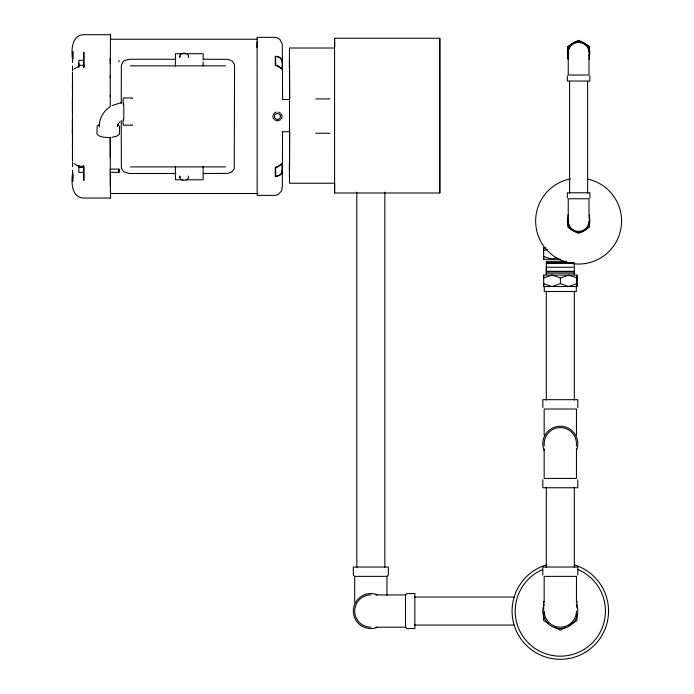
<?xml version="1.0" encoding="UTF-8"?>
<svg xmlns="http://www.w3.org/2000/svg" width="694" height="694" viewBox="0 0 694 694"><rect width="100%" height="100%" fill="white"/><g stroke="black" fill="none" stroke-linecap="round" stroke-linejoin="round"><path stroke-width="1.04" d="M72.419 98.192L72.419 134.558M72.488 112.966L72.48 102.46M78.821 67.223L78.83 60.352L83.827 60.352L83.835 67.127M78.838 67.127L78.847 63.215M110.225 106.919L110.216 95.234M110.303 63.631L110.294 58.626L110.259 77.806M121.268 103.58L121.337 65.843L122.56 62.252L124 60.82L129.145 59.259L175.842 59.259M257.032 47.608L257.17 37.355L275.483 37.355L277.93 38.118L280.02 39.627L282.284 44.164L282.475 69.253L278.147 66.051L275.692 65.305L275.657 56.327M282.536 131.99L282.345 186.495L281.521 191.032L277.93 194.624L275.457 195.387L257.17 195.387L257.11 41.866M72.48 86.507L72.48 72.245M72.514 65.982L72.523 70.979M72.436 133.378L72.488 120.183M72.514 92.475L72.523 90.315M72.497 89.491L72.523 82.595M72.523 121.277L72.428 122.769L72.497 120.652M72.497 104.005L72.462 83.514M72.506 78.63L72.488 74.145L72.488 75.021M83.774 67.023L83.835 52.171L83.844 60.274M83.844 172.468L83.835 180.57L83.774 165.719L83.783 166.291L79.42 166.274M110.233 96.405L110.242 75.533M289.71 131.704L289.519 170.29L289.519 60.959L289.71 99.355M78.821 165.519L78.812 167.436L83.809 167.436L83.809 171.349M175.382 66.104L175.443 53.698L203.16 53.698L203.142 59.805M203.116 66.008L203.134 61.87M543.671 612.117L543.636 620.592L548.243 623.281M543.68 609.913L543.723 601.377M567.892 58.86L567.952 46.507L578.675 40.373L589.345 46.602L589.319 51.703L589.293 46.507L578.562 40.373L567.892 46.602L567.952 58.955M567.952 214.845L567.892 227.198L573.27 230.33M576.94 614.285L576.914 620.74L568.638 625.468M576.974 607.883L577 601.524M589.293 58.955L589.31 53.768L589.345 58.86M589.31 222.106L589.293 227.294L578.562 233.418L574.155 230.85M589.319 220.05L589.345 214.94M72.506 62.607L72.54 55.537M72.653 57.073L72.688 51.599L72.61 58.669M72.48 120.183L72.454 121.277M110.311 60.447L110.511 34.7L84.017 34.7C71.473 34.717 71.23 50.671 72.549 59.467M118.96 61.827L118.969 60.447M289.337 67.899L289.519 48.007L334.551 48.007M334.716 183.259L334.595 192.993L439.814 192.993L439.796 38.257L334.577 38.257L334.595 192.993M72.523 161.763L72.514 166.76M72.792 173.283L72.644 181.247L72.61 174.073M110.606 193.218L110.511 198.042L84.017 198.042C71.473 198.024 71.23 182.071 72.549 173.283M545.9 247.845L543.671 247.845L543.636 250.69L547.323 249.424M560.318 259.252L543.671 259.252L543.723 256.398M543.636 277.956L543.671 275.102L576.957 275.102L576.957 286.518L543.671 286.518L543.68 275.102M543.68 286.518L543.723 283.664L551.999 286.518M576.957 275.102L576.957 286.518M439.796 38.257L439.814 192.993M72.61 52.9L72.697 51.503L72.792 59.467M72.731 174.073L72.688 181.143M122.933 101.94L123.402 97.967L132.467 97.967L132.294 98.427M117.303 126.508L118.188 123.784L120.001 121.849M188.395 176.831L188.542 176.111C189.688 181.715 178.566 181.707 179.711 176.111L180.31 177.499M282.449 170.88L281.686 173.405M180.31 55.98L179.711 57.368C178.566 51.772 189.688 51.764 188.542 57.368L188.395 56.648M281.46 173.7L280.185 175.096L275.657 176.415L275.692 167.445L278.147 166.69L281.721 164.278M405.522 594.914L406.858 593.552L414.865 593.552L414.865 628.564L406.858 628.564L405.522 627.202L405.522 594.914L375.905 594.914M386.974 576.367L388.328 575.031L388.328 567.024L353.315 567.024L353.315 575.031L354.677 576.367L386.974 576.367L386.974 595.504M73.946 69.148L78.092 66.624M280.654 119.646L277.444 120.982L274.234 119.646M109.487 107.197C102.981 111.595 99.016 119.307 99.242 127.149M565.836 627.072L560.231 630.273L554.74 627.072M99.719 124.183L97.143 126.065L96.96 133.786C99.424 137.629 105.02 137.273 109.071 137.525M112.133 105.549L121.12 102.703M276.273 112.055C273.479 112.749 272.031 116.245 273.514 118.709M556.571 257.665L551.999 259.252L543.636 256.398L543.68 247.845M552.06 275.102L560.405 277.956L568.638 275.102L577 277.956M543.723 277.956L551.999 275.102M552.06 286.518L560.405 283.664L568.638 286.518L577 283.664M111.968 137.317L116.835 136.145L119.411 134.263L119.594 126.542L117.676 124.564M110.511 39.237L257.04 39.237M203.437 59.259L227.875 59.346L232.16 61.02L234.251 63.987L234.555 65.843L234.251 168.763L231.917 171.921L227.875 173.396L203.437 173.491M78.812 65.314L83.809 65.314L83.818 67.223M130.377 65.843L225.515 65.843M315.683 98.921L330.006 98.921M282.154 99.528L289.58 99.528M282.154 131.721L289.58 131.721M315.683 133.248L330.006 133.248M130.377 166.907L225.515 166.907M110.303 171.513L110.311 172.32L118.969 172.32L118.952 169.119L110.303 169.119L110.303 170.42M83.827 172.398L78.83 172.398L78.838 165.614M175.842 173.491L129.145 173.491L123.758 171.722L121.65 168.763L121.337 166.907L121.268 120.635M182.904 179.781L175.443 179.781L175.374 166.343M186.096 179.781L203.16 179.781L203.108 166.439M334.551 183.242L289.519 183.242L289.337 163.532M258.116 193.505L110.511 193.505L110.433 190.876M546.048 261.326L566.807 261.326M573.886 262.757L546.334 262.757L546.334 271.727L574.302 271.727M546.334 263.165L573.764 263.165M547.366 267.242L573.261 267.242M546.334 271.319L574.302 271.319M546.048 273.15L574.58 273.15M414.613 597.048L514.358 597.048M414.613 625.068L514.358 625.068M375.905 627.202L405.522 627.202M277.314 56.552L275.284 56.327L275.249 65.305L277.704 66.051L281.747 69.027C282.51 66.346 283.265 57.654 277.739 56.708M276.941 56.552L280.159 57.637L281.46 59.051M78.092 166.126L73.946 163.593M278.615 112.055L280.654 113.235M132.294 124.72L132.459 125.189L123.393 125.189L122.933 121.19M281.686 59.346L282.449 61.861M118.969 172.32L118.952 169.119M110.303 172.19L110.511 198.042M334.577 38.257L334.716 47.14M110.511 34.7L110.606 39.523M72.688 57.376L72.731 58.669M72.523 150.147L72.514 149.279M72.61 179.85L72.644 181.247M543.636 256.398L543.671 259.252M110.355 187.102L110.233 137.369M72.488 157.72L72.488 158.596L72.506 154.12M72.506 170.134L72.54 177.213M282.475 69.174L282.536 99.693M72.523 142.426L72.497 128.746M72.497 143.259L72.471 160.722M110.216 137.507L110.242 157.208M72.48 130.29L72.462 149.227M72.428 109.982L72.523 110.754M589.874 75.889L589.874 81.042L567.362 81.042L567.362 75.889M589.874 197.903L589.874 192.758L567.362 192.758L567.362 197.903M588.998 58.305L588.998 75.03L568.239 75.03L568.239 58.305M588.998 215.496L588.998 198.762L568.239 198.762L568.239 215.496M587.627 81.345L587.627 193.531M577.824 407.69L577.824 399.683L542.812 399.683L542.812 407.69M577.824 479.754L577.824 487.761L542.812 487.761L542.812 479.754M577.824 575.031L577.824 567.024L542.812 567.024L542.812 575.031M576.462 435.043L576.462 409.026L544.165 409.026L544.165 435.043M576.462 444.307L576.462 446.042M576.462 448.801L576.462 478.418L544.165 478.418L544.165 448.801M576.462 602.383L576.462 576.367L544.165 576.367L544.165 602.383M576.332 286.518L576.332 291.506L544.296 291.506L544.296 286.518M574.302 263.165L574.328 274.798M574.328 290.994L574.328 400.03M574.328 487.422L574.328 567.354M569.609 81.345L569.609 193.531M560.405 277.956L560.405 283.664M546.308 267.242L546.308 274.798M546.308 290.994L546.308 400.03M546.308 487.422L546.308 567.354M544.165 444.307L544.165 446.042M384.832 192.203L384.832 567.276M356.811 192.203L356.811 567.276M354.677 576.367L354.677 602.383M589.275 53.655A10.696 10.696 0 0 1 588.954 55.494M568.291 49.959A10.696 10.696 0 0 1 569.358 47.383M571.726 44.546A10.696 10.696 0 0 1 575.855 42.395M581.39 42.395A10.696 10.696 0 0 1 583.966 43.462M588.954 49.959A10.696 10.696 0 0 1 589.275 51.798M568.438 54.757A10.384 10.384 0 0 1 577.599 42.395A10.384 10.384 0 0 1 588.998 52.727M568.221 57.038A11.251 11.251 0 0 1 578.623 41.475A11.251 11.251 0 0 1 589.015 57.038M588.998 221.065A10.384 10.384 0 0 1 577.599 231.397A10.384 10.384 0 0 1 568.438 219.044M589.015 216.762A11.251 11.251 0 0 1 578.623 232.325A11.251 11.251 0 0 1 568.221 216.762M589.275 222.002A10.696 10.696 0 0 1 588.954 223.841M587.887 226.418A10.696 10.696 0 0 1 586.812 227.944M586.187 228.63A10.696 10.696 0 0 1 584.756 229.835M583.966 230.33A10.696 10.696 0 0 1 582.275 231.119M581.39 231.406A10.696 10.696 0 0 1 579.551 231.727M577.694 231.727A10.696 10.696 0 0 1 575.855 231.406M573.227 230.313A10.696 10.696 0 0 1 568.291 223.841M587.766 179.087A42.967 42.967 0 0 1 614.008 245.442A42.967 42.967 0 0 1 542.656 244.592A42.967 42.967 0 0 1 570.477 178.879M544.139 450.423A17.506 17.506 0 0 1 560.318 426.211A17.506 17.506 0 0 1 576.488 450.423M544.165 443.718A16.144 16.144 0 0 1 560.318 427.573A16.144 16.144 0 0 1 576.462 443.718M576.462 611.058A16.144 16.144 0 0 1 560.318 627.202A16.144 16.144 0 0 1 544.165 611.058M576.488 604.361A17.506 17.506 0 0 1 560.318 628.564A17.506 17.506 0 0 1 544.139 604.361M123.202 119.698A9.074 0.442 -90 0 0 123.306 120.47L123.428 120.643A9.074 0.442 -90 0 0 123.836 112.228A9.074 0.442 -90 0 0 123.489 102.695L123.376 102.521A9.074 0.442 -90 0 0 123.159 104.005M281.4 114.172A4.537 4.537 0 0 1 281.4 118.709M574.806 565.046A48.242 48.242 0 0 1 599.226 639.582A48.242 48.242 0 0 1 520.795 638.732A48.242 48.242 0 0 1 546.829 564.743M578.076 569.583A45.119 45.119 0 0 1 595.999 638.671A45.119 45.119 0 0 1 524.629 638.671A45.119 45.119 0 0 1 542.552 569.583M370.822 627.202A16.144 16.144 0 0 1 354.677 611.058A16.144 16.144 0 0 1 370.822 594.914M377.527 627.237A17.506 17.506 0 0 1 353.315 611.058A17.506 17.506 0 0 1 377.527 594.888M280.272 115.69L280.281 118.058L277.444 119.715L274.607 118.075L274.607 114.805L277.444 113.165L280.281 114.805L280.272 115.69M282.102 170.299C282.25 174.003 278.771 176.528 275.284 176.415L275.249 167.445L277.704 166.69L282.076 163.489L282.102 170.299"/></g></svg>
